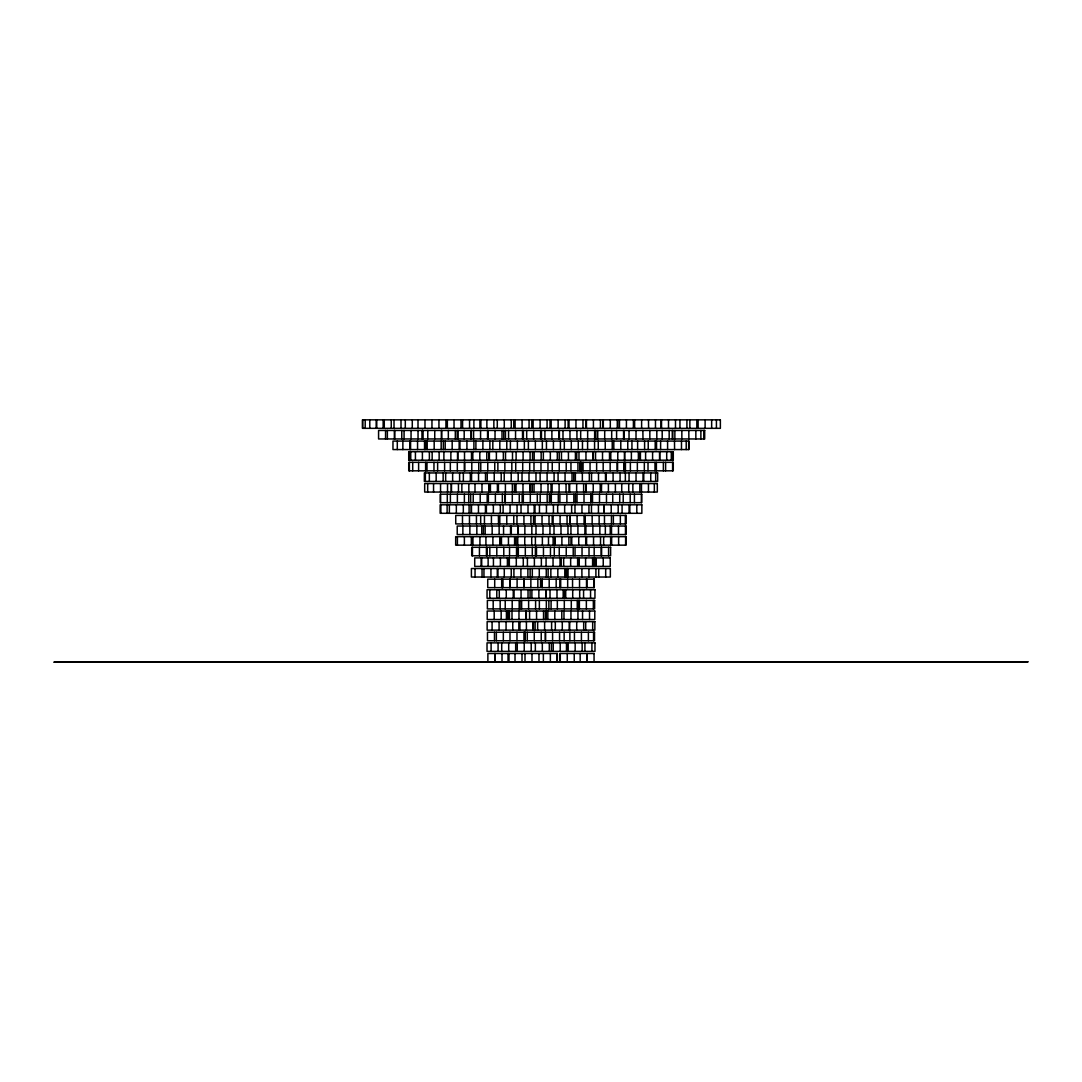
<?xml version="1.0" encoding="UTF-8"?>
<svg xmlns="http://www.w3.org/2000/svg" width="1082" height="1082" viewBox="0 0 1082 1082"><rect width="100%" height="100%" fill="white"/><g stroke="black" fill="none" stroke-linecap="round" stroke-linejoin="round"><path stroke-width="1.5" d="M716.419 419.843L716.419 428.337M711.658 419.843L711.658 428.337M705.112 419.843L705.112 428.337M703.841 430.46L703.841 438.954M700.879 430.46L700.879 438.954M698.12 419.843L698.12 428.337M696.835 419.843L696.835 428.337M695.848 430.46L695.848 438.954M689.856 419.843L689.856 428.337M688.828 430.46L688.869 438.954M688.666 441.077L688.666 449.571M686.921 419.843L686.921 428.337M686.218 441.077L686.218 449.571M681.849 430.46L681.849 438.954M681.484 441.077L681.484 449.571M679.942 419.843L679.942 428.337M675.493 419.843L675.493 428.337M674.87 430.46L674.87 438.954M674.505 441.077L674.573 449.571M672.801 430.46L672.801 438.954M672.585 451.694L672.585 460.202M672.598 462.325L672.598 470.819M672.287 430.46L672.287 438.954M671.3 451.694L671.3 460.202M669.176 430.46L669.176 438.954M668.514 419.843L668.514 428.337M667.594 441.077L667.594 449.571M666.701 451.694L666.701 460.202M665.619 462.325L665.619 470.819M663.361 462.325L663.361 470.819M662.198 430.46L662.198 438.954M661.535 419.843L661.535 428.337M661.007 419.843L661.007 428.337M660.615 441.077L660.615 449.571M659.722 451.694L659.722 460.202M659.574 451.694L659.574 460.202M656.815 430.46L656.815 438.954M656.544 441.077L656.544 449.571M656.382 462.325L656.382 470.819M655.665 472.942L655.665 481.436M655.476 419.843L655.476 428.337M655.205 441.077L655.205 449.571M654.989 462.325L654.989 470.819M654.34 483.559L654.34 492.053M652.595 451.694L652.595 460.202M650.742 472.942L650.742 481.436M649.836 430.46L649.836 438.954M648.497 419.843L648.591 428.337M648.456 483.559L648.456 492.053M648.226 441.077L648.226 449.571M648.01 462.325L648.01 470.819M645.602 451.694L645.602 460.202M644.602 441.077L644.602 449.571M644.331 462.325L644.331 470.819M643.763 472.942L643.763 481.436M642.857 430.46L642.992 438.954M643.019 472.942L643.019 481.436M641.612 419.843L641.612 428.337M641.477 483.559L641.477 492.053M641.41 494.19L641.41 502.684M640.409 451.694L640.409 460.202M639.908 451.694L639.908 460.202M639.841 483.559L639.841 492.053M638.366 451.694L638.366 460.202M637.623 441.077L637.623 449.571M637.352 462.325L637.352 470.819M636.798 504.807L636.798 513.301M636.013 430.46L636.013 438.954M636.04 472.942L636.04 481.436M634.634 419.843L634.634 428.337M634.431 494.19L634.431 502.684M633.403 419.843L633.403 428.337M632.862 483.559L632.862 492.053M631.942 441.077L631.942 449.571M631.388 451.694L631.388 460.202M630.373 462.325L630.373 470.819M630.197 494.19L630.197 502.684M629.819 504.807L629.819 513.301M629.061 472.942L629.061 481.436M629.061 504.807L629.061 513.301M629.034 430.46L629.034 438.954M628.71 483.559L628.71 492.053M627.763 441.077L627.763 449.571M626.424 419.843L626.424 428.337M625.464 526.041L625.464 534.549M625.599 536.672L625.599 545.166M625.437 462.325L625.437 470.819M625.355 472.942L625.355 481.436M625.328 515.424L625.328 523.918M624.76 451.694L624.76 460.202M624.409 451.694L624.409 460.202M624.219 430.46L624.219 438.954M623.989 462.325L623.989 470.819M623.57 430.46L623.57 438.954M623.218 494.19L623.218 502.684M622.082 504.807L622.082 513.301M621.731 483.559L621.731 492.053M620.784 441.077L620.784 449.571M620.338 515.424L620.338 523.918M620.081 472.942L620.081 481.436M619.716 494.19L619.716 502.684M619.445 419.843L619.445 428.337M619.283 419.843L619.283 428.337M618.485 526.041L618.485 534.549M618.62 536.672L618.62 545.166M618.201 504.807L618.201 513.301M617.768 451.694L617.768 460.202M617.579 462.325L617.579 470.819M617.281 419.843L617.281 428.337M617.132 462.325L617.132 470.819M616.591 430.46L616.591 438.954M615.388 483.559L615.388 492.053M613.805 441.077L613.805 449.571M613.359 515.424L613.359 523.918M613.102 472.942L613.102 481.436M612.737 494.19L612.737 502.684M612.236 441.077L612.236 449.571M611.682 430.46L611.682 438.954M611.506 526.041L611.506 534.549M611.641 536.672L611.641 545.166M611.452 515.424L611.452 523.918M611.222 504.807L611.222 513.301M610.789 451.694L610.789 460.202M610.627 536.672L610.627 545.166M610.302 419.843L610.302 428.337M610.153 462.325L610.153 470.819M610.248 526.041L610.248 534.549M609.504 451.694L609.504 460.202M608.584 547.289L608.584 555.783M608.409 483.559L608.409 492.053M606.475 494.19L606.475 502.684M606.123 472.942L606.123 481.436M605.69 568.523L605.69 577.031M605.487 472.942L605.487 481.436M605.244 441.077L605.244 449.571M605.338 526.041L605.338 534.549M604.703 430.46L604.703 438.954M604.473 515.424L604.473 523.918M604.243 504.807L604.243 513.301M603.932 504.807L603.932 513.301M603.648 536.672L603.648 545.166M603.323 419.843L603.323 428.337M603.174 462.325L603.174 470.819M603.242 557.906L603.242 566.4M603.012 419.843L603.012 428.337M602.525 451.694L602.525 460.202M601.606 547.289L601.606 555.783M601.159 547.289L601.159 555.783M600.537 536.672L600.537 545.166M600.402 419.843L600.402 428.337M600.212 483.559L600.212 492.053M599.847 526.041L599.847 534.549M599.496 494.19L599.496 502.684M599.144 515.424L599.144 523.918M598.711 568.523L598.711 577.031M598.508 472.942L598.508 481.436M598.441 504.807L598.441 513.301M598.265 441.077L598.265 449.571M597.724 430.46L597.724 438.954M596.628 462.325L596.628 470.819M595.803 430.46L595.912 438.954M595.898 568.523L595.898 577.031M595.546 451.694L595.546 460.202M595.019 430.46L595.019 438.954M594.64 430.46L594.64 438.954M594.573 441.077L594.573 449.571M594.18 547.289L594.18 555.783M594.329 557.906L594.329 566.4M593.815 557.906L593.815 566.4M593.896 579.154L593.896 587.648M593.558 536.672L593.558 545.166M593.545 632.253L593.545 640.747M593.423 419.843L593.423 428.337M593.355 451.694L593.355 460.202M593.234 483.559L593.234 492.053M593.342 600.388L593.342 608.895M592.936 451.694L592.936 460.202M592.868 526.041L592.868 534.549M592.598 557.906L592.598 566.4M592.679 621.636L592.679 630.13M592.517 494.19L592.517 502.684M592.165 515.424L592.165 523.918M591.908 642.87L591.908 651.378M591.529 472.942L591.529 481.436M591.462 504.807L591.462 513.301M590.988 494.19L590.988 502.684M590.745 494.19L590.745 502.684M590.556 589.771L590.556 598.265M590.042 462.325L590.042 470.819M589.528 611.019L589.528 619.513M589.325 472.942L589.325 481.436M589.014 547.289L589.014 555.783M588.933 504.807L588.933 513.301M588.919 568.523L588.919 577.031M588.392 632.253L588.392 640.747M587.648 430.46L587.648 438.954M587.594 441.077L587.594 449.571M586.904 579.154L586.904 587.648M586.579 536.672L586.579 545.166M586.512 579.154L586.512 587.648M586.444 419.843L586.444 428.337M586.255 483.559L586.255 492.053M586.363 600.388L586.363 608.895M586.052 483.559L586.052 492.053M585.876 419.843L585.876 428.337M585.957 451.694L585.957 460.202M585.889 526.041L585.889 534.549M585.714 536.672L585.714 545.166M585.605 557.906L585.605 566.4M585.7 621.636L585.7 630.13M585.186 515.424L585.186 523.918M584.983 515.424L584.983 523.918M584.902 526.041L584.902 534.549M584.929 642.87L584.929 651.378M584.01 494.19L584.01 502.684M584.077 515.424L584.077 523.918M583.631 483.559L583.631 492.053M583.577 589.771L583.577 598.265M583.685 621.636L583.685 630.13M582.955 419.843L582.955 428.337M583.063 462.325L583.063 470.819M582.468 441.077L582.468 449.571M582.549 611.019L582.549 619.513M582.346 472.942L582.346 481.436M581.954 504.807L581.954 513.301M582.035 547.289L582.035 555.783M582.143 642.87L582.143 651.378M581.859 568.523L581.94 577.031M581.589 462.325L581.589 470.819M581.413 632.253L581.413 640.747M580.669 430.46L580.669 438.954M580.669 462.325L580.669 470.819M580.425 462.325L580.425 470.819M580.182 653.501L580.182 661.995M579.898 462.325L579.898 470.819M579.533 579.154L579.533 587.648M579.682 589.771L579.682 598.265M579.384 600.388L579.384 608.895M579.127 557.906L579.127 566.4M578.978 451.694L578.978 460.202M578.735 536.672L578.735 545.166M578.627 557.906L578.627 566.4M578.275 441.077L578.275 449.571M578.261 600.388L578.261 608.895M577.937 462.325L577.937 470.819M577.923 526.041L577.923 534.549M577.937 611.019L577.937 619.513M577.626 557.906L577.626 566.4M577.247 600.388L577.247 608.895M577.031 494.19L577.031 502.684M577.098 515.424L577.098 523.918M576.936 430.46L576.949 438.954M576.774 451.694L576.774 460.202M576.652 483.559L576.652 492.053M576.706 621.636L576.706 630.13M575.962 419.843L575.962 428.337M575.421 451.694L575.421 460.202M575.448 494.19L575.448 502.684M575.367 472.942L575.367 481.436M574.975 504.807L574.975 513.301M575.042 547.289L575.042 555.783M575.164 642.87L575.164 651.378M574.88 568.523L574.88 577.031M574.434 632.253L574.434 640.747M574.244 653.501L574.244 661.995M573.852 494.19L573.852 502.684M573.771 472.942L573.771 481.436M573.217 547.289L573.217 555.783M572.554 579.154L572.554 587.648M572.703 589.771L572.703 598.265M572.04 472.942L572.04 481.436M571.634 504.807L571.634 513.301M571.756 536.672L571.756 545.166M571.296 441.077L571.296 449.571M571.296 600.388L571.296 608.895M570.958 462.325L570.958 470.819M570.944 526.041L570.944 534.549M570.958 536.672L570.958 545.166M570.958 611.019L570.958 619.513M570.647 557.906L570.647 566.4M570.119 515.424L570.119 523.918M569.971 430.46L569.971 438.954M569.862 515.424L569.862 523.918M569.862 632.253L569.862 640.747M569.659 483.559L569.659 492.053M569.727 621.636L569.632 630.13M569.267 621.636L569.267 630.13M568.983 419.843L568.983 428.337M569.078 483.559L569.078 492.053M568.862 536.672L568.862 545.166M568.442 451.694L568.442 460.202M568.145 419.843L568.145 428.337M568.185 642.87L568.185 651.378M567.969 526.041L567.969 534.549M567.901 568.523L567.901 577.031M567.671 579.154L567.671 587.648M567.387 568.523L567.387 577.031M567.063 515.424L567.063 523.918M567.184 642.87L567.184 651.378M567.266 653.501L567.266 661.995M566.873 494.19L566.873 502.684M566.481 642.87L566.481 651.378M566.211 462.325L566.211 470.819M566.238 547.289L566.238 555.783M566.062 483.559L566.062 492.053M566.129 568.523L566.129 577.031M565.71 589.771L565.71 598.265M565.115 419.843L565.115 428.337M565.061 472.942L565.061 481.436M565.034 589.771L565.034 598.265M564.655 504.807L564.655 513.301M564.804 568.523L564.804 577.031M564.317 441.077L564.317 449.571M564.317 600.388L564.317 608.895M564.141 632.253L564.141 640.747M563.979 589.771L563.979 598.265M563.979 611.019L563.979 619.513M563.668 557.906L563.668 566.4M563.181 589.771L563.181 598.265M562.992 430.46L562.992 438.954M562.288 621.636L562.288 630.13M561.883 536.672L561.883 545.166M561.788 611.019L561.788 619.513M561.463 451.694L561.463 460.202M561.22 557.906L561.22 566.4M560.99 526.041L560.99 534.549M560.692 579.154L560.692 587.648M560.408 441.077L560.408 449.571M560.084 515.424L560.084 523.918M560.206 642.87L560.206 651.378M560.287 653.501L560.287 661.995M559.894 494.19L559.894 502.684M560.03 557.906L560.03 566.4M559.881 579.154L559.881 587.648M559.57 632.253L559.57 640.747M559.394 430.46L559.394 438.954M559.218 451.694L559.218 460.202M559.232 462.325L559.232 470.819M559.259 547.289L559.259 555.783M559.083 483.559L559.083 492.053M558.867 430.46L558.867 438.954M558.285 494.19L558.285 502.684M558.136 419.843L558.136 428.337M558.082 472.942L558.082 481.436M557.825 568.523L557.825 577.031M557.663 504.807L557.663 513.301M557.311 451.694L557.311 460.202M557.338 600.388L557.338 608.895M557 589.771L557 598.265M556.987 653.501L556.987 661.995M556.175 579.154L556.175 587.648M555.309 621.636L555.309 630.13M554.904 536.672L554.904 545.166M554.687 536.672L554.687 545.166M554.809 611.019L554.809 619.513M554.268 547.289L554.268 555.783M554.092 472.942L554.092 481.436M554.011 526.041L554.011 534.549M553.429 441.077L553.429 449.571M553.416 504.807L553.416 513.301M553.105 515.424L553.105 523.918M553.132 536.672L553.132 545.166M553.227 642.87L553.227 651.378M553.051 557.906L553.051 566.4M552.591 632.253L552.591 640.747M552.253 462.325L552.253 470.819M552.104 483.559L552.104 492.053M552.185 515.424L552.185 523.918M551.888 430.46L551.888 438.954M551.604 621.636L551.604 630.13M551.306 494.19L551.306 502.684M551.414 642.87L551.414 651.378M551.157 419.843L551.157 428.337M551.09 494.19L551.09 502.684M551.09 600.388L551.09 608.895M551.036 483.559L551.036 492.053M550.846 568.523L550.846 577.031M550.454 547.289L550.454 555.783M550.332 451.694L550.332 460.202M550.346 653.501L550.346 661.995M550.035 419.843L550.035 428.337M549.954 526.041L549.954 534.549M550.021 589.771L550.021 598.265M549.399 494.19L549.399 502.684M549.304 642.87L549.304 651.378M549.196 579.154L549.196 587.648M549.02 515.424L549.02 523.918M548.872 600.388L548.872 608.895M548.493 536.672L548.493 545.166M548.141 568.523L548.141 577.031M547.952 462.325L547.952 470.819M548.006 483.559L548.006 492.053M547.83 611.019L547.83 619.513M547.086 419.843L547.086 428.337M547.113 472.942L547.113 481.436M547.167 494.19L547.167 502.684M546.451 441.077L546.451 449.571M546.437 504.807L546.437 513.301M546.342 600.388L546.342 608.895M546.261 568.523L546.261 577.031M546.261 589.771L546.261 598.265M546.139 611.019L546.139 619.513M546.072 557.906L546.072 566.4M545.842 589.771L545.842 598.265M545.612 632.253L545.612 640.747M545.423 611.019L545.423 619.513M545.274 632.253L545.274 640.747M544.909 430.46L544.909 438.954M544.625 621.636L544.625 630.13M543.462 547.289L543.462 555.783M543.543 611.019L543.543 619.513M543.353 451.694L543.353 460.202M543.367 653.501L543.367 661.995M542.975 526.041L542.975 534.549M542.339 441.077L542.339 449.571M542.38 536.672L542.38 545.166M542.325 642.87L542.325 651.378M542.041 515.424L542.041 523.918M542.217 579.154L542.217 587.648M541.446 430.46L541.446 438.954M541.162 451.694L541.162 460.202M541.365 557.906L541.365 566.4M541.243 632.253L541.243 640.747M540.973 462.325L540.973 470.819M541.027 483.559L541.027 492.053M540.648 430.46L540.648 438.954M540.107 419.843L540.107 428.337M540.134 472.942L540.134 481.436M540.188 494.19L540.188 502.684M539.458 504.807L539.458 513.301M539.363 600.388L539.363 608.895M539.282 568.523L539.282 577.031M538.971 653.501L538.971 661.995M538.863 589.771L538.863 598.265M537.835 579.154L537.835 587.648M537.646 621.636L537.646 630.13M537.294 494.19L537.294 502.684M536.483 547.289L536.483 555.783M536.564 611.019L536.564 619.513M535.982 472.942L535.982 481.436M535.996 526.041L535.996 534.549M535.806 547.289L535.806 555.783M535.604 600.388L535.604 608.895M535.36 441.077L535.36 449.571M535.401 536.672L535.401 545.166M535.387 547.289L535.387 555.783M535.347 642.87L535.347 651.378M535.063 515.424L535.063 523.918M535.117 621.636L535.117 630.13M534.995 504.807L534.995 513.301M534.386 557.906L534.386 566.4M534.183 451.694L534.183 460.202M534.265 632.253L534.265 640.747M533.994 462.325L533.994 470.819M534.048 483.559L534.048 492.053M534.143 504.807L534.143 513.301M533.669 430.46L533.669 438.954M533.507 515.424L533.507 523.918M533.385 621.636L533.385 630.13M533.128 419.843L533.128 428.337M533.115 621.636L533.115 630.13M532.533 451.694L532.533 460.202M532.276 483.559L532.276 492.053M532.29 547.289L532.29 555.783M532.303 568.523L532.303 577.031M531.992 653.501L531.992 661.995M531.817 419.843L531.817 428.337M531.83 526.041L531.83 534.549M531.722 536.672L531.722 545.166M531.884 589.771L531.884 598.265M531.221 642.87L531.221 651.378M530.924 515.424L530.924 523.918M530.856 579.154L530.856 587.648M530.532 483.559L530.532 492.053M530.302 494.19L530.302 502.684M530.139 568.523L530.139 577.031M530.099 589.771L530.099 598.265M530.085 451.694L530.085 460.202M529.95 483.559L529.95 492.053M529.693 462.325L529.693 470.819M529.571 611.019L529.571 619.513M529.071 419.843L529.071 428.337M529.003 472.942L529.003 481.436M528.625 600.388L528.625 608.895M528.381 441.077L528.381 449.571M528.016 504.807L528.016 513.301M527.867 568.523L527.867 577.031M528.03 589.771L528.03 598.265M527.407 557.906L527.407 566.4M527.286 632.253L527.286 640.747M526.691 430.46L526.691 438.954M526.325 611.019L526.325 619.513M526.407 621.636L526.407 630.13M525.96 611.019L525.96 619.513M525.311 547.289L525.311 555.783M525.095 632.253L525.095 640.747M525.013 653.501L525.013 661.995M524.851 526.041L524.851 534.549M524.743 536.672L524.743 545.166M524.838 632.253L524.838 640.747M524.364 441.077L524.364 449.571M524.243 642.87L524.243 651.378M524.08 579.154L524.08 587.648M523.945 515.424L523.945 523.918M523.877 579.154L523.877 587.648M523.958 632.253L523.958 640.747M523.377 430.46L523.377 438.954M523.323 494.19L523.323 502.684M523.282 557.906L523.282 566.4M523.106 451.694L523.106 460.202M522.971 483.559L522.971 492.053M522.714 462.325L522.714 470.819M522.525 430.46L522.525 438.954M522.092 419.843L522.092 428.337M522.024 472.942L522.024 481.436M522.146 494.19L522.146 502.684M521.997 653.501L521.997 661.995M521.646 600.388L521.646 608.895M521.037 504.807L521.037 513.301M520.888 568.523L520.888 577.031M521.051 589.771L521.051 598.265M520.023 600.388L520.023 608.895M519.739 621.636L519.739 630.13M519.428 621.636L519.428 630.13M519.265 494.19L519.265 502.684M519.184 600.388L519.184 608.895M519.157 621.636L519.157 630.13M518.981 611.019L518.981 619.513M518.197 472.942L518.197 481.436M518.278 526.041L518.278 534.549M518.332 547.289L518.332 555.783M517.872 526.041L517.872 534.549M517.751 536.672L517.751 545.166M517.805 547.289L517.805 555.783M517.385 441.077L517.385 449.571M517.264 642.87L517.264 651.378M517.074 504.807L517.074 513.301M517.101 579.154L517.101 587.648M516.966 515.424L516.966 523.918M516.98 632.253L516.98 640.747M516.52 547.289L516.52 555.783M516.303 557.906L516.303 566.4M516.114 451.694L516.114 460.202M515.992 483.559L515.992 492.053M516.006 536.672L516.006 545.166M515.735 462.325L515.735 470.819M515.681 642.87L515.681 651.378M515.546 430.46L515.546 438.954M515.424 536.672L515.424 545.166M515.113 419.843L515.113 428.337M515.181 536.672L515.181 545.166M515.018 653.501L515.018 661.995M514.599 536.672L514.599 545.166M514.491 483.559L514.491 492.053M513.909 568.523L513.909 577.031M514.072 589.771L514.072 598.265M513.72 419.843L513.72 428.337M513.747 515.424L513.747 523.918M513.26 589.771L513.233 598.265M512.76 621.636L512.76 630.13M512.503 451.694L512.503 460.202M512.381 483.559L512.381 492.053M512.286 494.19L512.286 502.684M512.205 600.388L512.205 608.895M512.002 611.019L512.002 619.513M511.827 462.325L511.827 470.819M511.259 419.843L511.259 428.337M511.218 472.942L511.218 481.436M511.299 526.041L511.299 534.549M511.259 568.523L511.259 577.031M510.542 526.041L510.542 534.549M510.406 441.077L510.406 449.571M510.095 504.807L510.095 513.301M510.122 579.154L510.122 587.648M509.987 632.253L509.987 640.747M509.744 579.154L509.744 587.648M509.541 547.289L509.541 555.783M509.433 611.019L509.433 619.513M509.324 557.906L509.324 566.4M509 557.906L509 566.4M508.986 653.501L508.986 661.995M508.702 642.87L508.702 651.378M508.567 430.46L508.567 438.954M508.445 536.672L508.445 545.166M508.04 653.501L508.04 661.995M507.931 611.019L507.931 619.513M507.39 557.906L507.39 566.4M506.782 441.077L506.782 449.571M506.768 515.424L506.768 523.918M506.43 611.019L506.43 619.513M506.268 589.771L506.268 598.265M506.065 621.636L506.065 630.13M505.524 451.694L505.524 460.202M505.47 430.46L505.47 438.954M505.402 483.559L505.402 492.053M505.308 494.19L505.308 502.684M505.105 494.19L505.105 502.684M505.226 600.388L505.226 608.895M504.848 462.325L504.848 470.819M504.28 419.843L504.28 428.337M504.239 472.942L504.239 481.436M504.28 568.523L504.28 577.031M503.766 430.46L503.766 438.954M503.779 547.289L503.779 555.783M503.563 526.041L503.563 534.549M503.36 451.694L503.36 460.202M503.333 632.253L503.333 640.747M503.157 504.807L503.116 513.301M502.765 579.154L502.765 587.648M502.467 579.154L502.467 587.648M502.346 494.19L502.346 502.684M502.007 430.46L502.007 438.954M502.007 653.501L502.007 661.995M501.723 642.87L501.723 651.378M501.683 579.154L501.683 587.648M501.466 536.672L501.466 545.166M501.223 472.942L501.223 481.436M501.169 611.019L501.169 619.513M500.628 536.672L500.628 545.166M500.344 504.807L500.344 513.301M500.411 557.906L500.411 566.4M500.168 600.388L500.168 608.895M499.803 441.077L499.803 449.571M499.789 515.424L499.789 523.918M499.87 536.672L499.87 545.166M499.289 589.771L499.289 598.265M499.14 526.041L499.14 534.549M499.086 621.636L499.086 630.13M498.423 483.559L498.423 492.053M498.41 515.424L498.518 523.918M497.869 462.325L497.869 470.819M497.909 568.523L497.909 577.031M498.085 642.87L498.085 651.378M497.301 419.843L497.287 428.337M497.395 483.559L497.395 492.053M497.301 568.523L497.301 577.031M496.8 547.289L496.8 555.783M496.787 589.771L496.787 598.265M496.381 451.694L496.381 460.202M496.354 632.253L496.354 640.747M495.367 494.19L495.367 502.684M495.029 430.46L495.029 438.954M495.029 653.501L495.029 661.995M494.745 462.325L494.745 470.819M494.92 653.501L494.92 661.995M494.704 579.154L494.704 587.648M494.474 632.253L494.474 640.747M494.244 472.942L494.244 481.436M494.19 611.019L494.19 619.513M493.852 419.843L493.852 428.337M493.365 504.807L493.365 513.301M493.433 557.906L493.433 566.4M493.189 600.388L493.189 608.895M492.824 441.077L492.824 449.571M492.892 536.672L492.892 545.166M492.161 526.041L492.161 534.549M492.094 621.636L492.094 630.13M491.431 515.424L491.431 523.918M491.106 642.87L491.106 651.378M490.93 568.523L490.93 577.031M490.417 483.559L490.417 492.053M489.862 441.077L489.862 449.571M489.821 547.289L489.821 555.783M489.808 589.771L489.808 598.265M489.402 451.694L489.402 460.202M489.307 483.559L489.307 492.053M488.929 451.694L488.929 460.202M488.969 483.559L488.969 492.053M488.388 494.19L488.388 502.684M488.05 430.46L488.05 438.954M488.131 557.906L488.131 566.4M487.752 462.325L487.752 470.819M487.549 430.46L487.549 438.954M487.265 472.942L487.265 481.436M487.184 494.19L487.184 502.684M487.062 547.289L487.062 555.783M486.873 419.843L486.873 428.337M486.778 451.694L486.778 460.202M486.386 504.807L486.386 513.301M486.413 547.289L486.413 555.783M485.913 536.672L485.913 545.166M485.52 472.942L485.52 481.436M485.439 504.807L485.439 513.301M485.182 526.041L485.182 534.549M484.452 515.424L484.452 523.918M483.952 568.523L483.952 577.031M483.424 526.041L483.424 534.549M482.883 441.077L482.883 449.571M481.977 483.559L481.977 492.053M482.045 568.523L482.045 577.031M481.747 526.041L481.747 534.549M481.693 557.906L481.693 566.4M481.152 557.906L481.152 566.4M480.868 419.843L480.868 428.337M480.773 462.325L480.773 470.819M480.57 430.46L480.57 438.954M480.678 515.424L480.678 523.918M480.205 494.19L480.205 502.684M479.894 419.843L479.894 428.337M479.921 536.672L479.921 545.166M479.799 451.694L479.799 460.202M479.434 547.289L479.434 555.783M478.771 462.325L478.771 470.819M478.542 472.942L478.542 481.436M478.46 504.807L478.46 513.301M476.837 526.041L476.837 534.549M476.445 515.424L476.445 523.918M475.904 441.077L475.904 449.571M474.998 483.559L474.998 492.053M475.052 568.523L475.052 577.031M473.889 419.843L473.889 428.337M473.902 441.077L473.902 449.571M473.591 430.46L473.591 438.954M473.226 494.19L473.226 502.684M472.942 536.672L472.942 545.166M472.82 451.694L472.82 460.202M472.455 547.289L472.455 555.783M471.793 462.325L471.793 470.819M471.725 536.672L471.725 545.166M471.495 451.694L471.495 460.202M471.563 472.942L471.563 481.436M471.373 430.46L471.373 438.954M471.482 504.807L471.482 513.301M471.36 536.672L471.36 545.166M471.17 430.46L471.17 438.954M471.238 504.807L471.238 513.301M470.684 494.19L470.684 502.684M470.332 472.942L470.332 481.436M469.858 526.041L469.858 534.549M469.561 419.843L469.561 428.337M469.466 515.424L469.466 523.918M469.088 504.807L469.088 513.301M468.831 483.559L468.831 492.053M468.736 494.19L468.736 502.684M466.924 441.077L466.924 449.571M464.814 462.325L464.814 470.819M464.516 451.694L464.516 460.202M464.3 462.325L464.3 470.819M464.367 494.19L464.367 502.684M464.381 536.672L464.381 545.166M464.192 430.46L464.192 438.954M463.353 472.942L463.353 481.436M463.326 504.807L463.326 513.301M462.866 526.041L462.866 534.549M462.582 419.843L462.582 428.337M462.487 515.424L462.487 523.918M461.852 483.559L461.852 492.053M461.013 419.843L461.013 428.337M459.945 441.077L459.945 449.571M459.593 472.942L459.62 481.436M459.16 441.077L459.16 449.571M458.457 483.559L458.457 492.053M458.146 430.46L458.146 438.954M457.848 451.694L457.848 460.202M457.537 451.694L457.537 460.202M457.307 462.325L457.307 470.819M457.375 494.19L457.375 502.684M457.402 536.672L457.402 545.166M457.213 430.46L457.213 438.954M456.347 504.807L456.347 513.301M455.319 430.46L455.319 438.954M454.034 419.843L454.034 428.337M452.641 472.942L452.641 481.436M452.181 441.077L452.181 449.571M451.478 483.559L451.478 492.053M451.262 483.559L451.262 492.053M450.869 451.694L450.869 460.202M450.328 462.325L450.328 470.819M450.396 494.19L450.396 502.684M449.368 504.807L449.368 513.301M448.34 430.46L448.34 438.954M447.529 483.559L447.529 492.053M447.353 419.843L447.353 428.337M447.285 494.19L447.285 502.684M447.055 419.843L447.055 428.337M447.123 504.807L447.123 513.301M445.933 419.843L445.933 428.337M445.662 472.942L445.662 481.436M445.202 441.077L445.202 449.571M444.607 462.325L444.607 470.819M443.89 451.694L443.89 460.202M443.336 441.077L443.336 449.571M443.147 472.942L443.147 481.436M441.74 430.46L441.74 438.954M441.361 430.46L441.361 438.954M441.172 441.077L441.172 449.571M440.888 504.807L440.888 513.301M440.55 483.559L440.55 492.053M440.59 494.19L440.59 502.684M439.143 451.694L439.143 460.202M438.94 419.843L438.94 428.337M437.628 462.325L437.628 470.819M436.168 472.942L436.168 481.436M434.748 430.46L434.748 438.954M434.18 441.077L434.18 449.571M433.963 462.325L433.963 470.819M433.557 483.559L433.557 492.053M432.164 451.694L432.164 460.202M431.961 419.843L431.961 428.337M429.378 451.694L429.378 460.202M429.338 472.942L429.338 481.436M427.769 430.46L427.769 438.954M427.674 483.559L427.674 492.053M427.201 441.077L427.201 449.571M426.984 462.325L426.984 470.819M425.767 441.077L425.767 449.571M425.605 462.325L425.605 470.819M425.361 472.942L425.361 481.436M424.983 419.843L424.983 428.337M424.536 441.077L424.536 449.571M422.792 430.46L422.792 438.954M422.535 430.46L422.535 438.954M422.399 451.694L422.399 460.202M422.183 430.46L422.183 438.954M418.612 462.325L418.612 470.819M418.004 419.843L418.004 428.337M418.031 430.46L418.031 438.954M417.557 441.077L417.557 449.571M415.42 451.694L415.42 460.202M412.715 462.325L412.715 470.819M412.283 419.843L412.283 428.337M411.052 430.46L411.052 438.954M410.754 451.694L410.754 460.202M410.578 441.077L410.578 449.571M409.848 441.077L409.848 449.571M409.375 451.694L409.375 460.202M409.388 462.325L409.388 470.819M405.304 419.843L405.304 428.337M404.073 430.46L404.073 438.954M402.869 441.077L402.869 449.571M401.76 430.46L401.76 438.954M401.003 419.843L401.003 428.337M397.297 441.077L397.297 449.571M394.781 430.46L394.781 438.954M394.348 430.46L394.348 438.954M394.024 419.843L394.024 428.337M391.251 419.843L391.251 428.337M387.37 430.46L387.37 438.954M385.557 430.46L385.557 438.954M384.272 419.843L384.272 428.337M383.15 419.843L383.15 428.337M376.766 419.843L376.766 428.337M376.171 419.843L376.171 428.337M369.787 419.843L369.787 428.337M365.202 419.843L365.202 428.337M362.659 419.843L362.659 428.337M720.369 419.843L362.484 419.843L362.484 428.337L720.369 428.337L720.369 419.843M704.693 430.46L378.578 430.46L378.578 438.954L704.693 438.954L704.693 430.46M688.815 441.077L392.969 441.077L392.969 449.571L688.815 449.571L688.815 441.077M673.288 451.694L408.726 451.694L408.726 460.202L673.288 460.202L673.288 451.694M673.274 462.325L408.726 462.325L408.726 470.819L673.274 470.819L673.274 462.325M657.653 472.942L424.347 472.942L424.347 481.436L657.653 481.436L657.653 472.942M657.315 483.559L424.685 483.559L424.685 492.053L657.315 492.053L657.315 483.559M641.694 494.19L440.306 494.19L440.306 502.684L641.694 502.684L641.694 494.19M641.856 504.807L440.144 504.807L440.144 513.301L641.856 513.301L641.856 504.807M626.14 515.424L455.738 515.424L455.738 523.918L626.14 523.918L626.14 515.424M626.072 526.041L457.213 526.041L457.213 534.549L626.072 534.549L626.072 526.041M625.991 536.672L455.671 536.672L455.671 545.166L625.991 545.166L625.991 536.672M610.613 547.289L471.711 547.289L471.711 555.783L610.613 555.783L610.613 547.289M595.235 557.906L474.714 557.906L474.714 566.4L595.235 566.4L595.235 557.906M610.234 557.906L596.263 557.906L596.263 566.4L610.234 566.4L610.234 557.906M610.343 568.523L471.4 568.523L471.4 577.031L610.343 577.031L610.343 568.523M540.567 579.154L487.725 579.154L487.725 587.648L540.567 587.648L540.567 579.154M594.275 579.154L541.433 579.154L541.514 587.648L594.275 587.648L594.275 579.154M594.951 589.771L487.049 589.771L487.049 598.265L594.951 598.265L594.951 589.771M594.627 600.388L487.373 600.388L487.373 608.895L594.627 608.895L594.627 600.388M594.789 611.019L487.211 611.019L487.211 619.513L594.789 619.513L594.789 611.019M594.857 621.636L487.143 621.636L487.143 630.13L594.857 630.13L594.857 621.636M594.518 632.253L487.482 632.253L487.482 640.747L594.518 640.747L594.518 632.253M594.978 642.87L487.022 642.87L487.022 651.378L594.978 651.378L594.978 642.87M557.325 653.501L487.874 653.501L487.874 661.995L557.325 661.995L557.325 653.501M594.059 653.501L560.003 653.501L560.003 661.995L594.059 661.995L594.059 653.501M1027.9 661.819L54.1 662.157L1027.9 661.819M624.557 470.819L624.557 462.325L624.449 470.819M601.416 492.053L601.416 483.559L601.281 492.053M587.174 661.995L587.174 653.501L587.08 661.995"/></g></svg>
